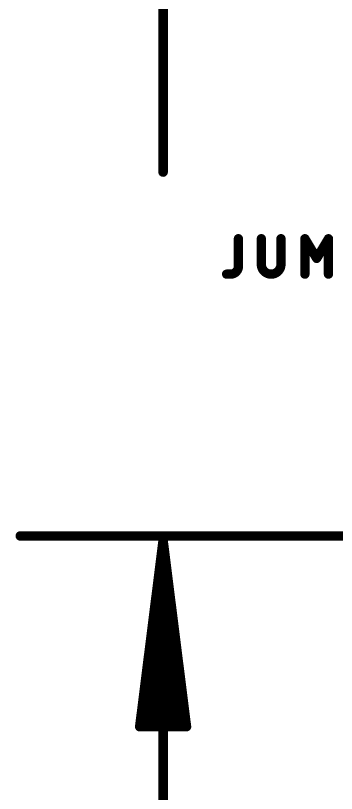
# Model space of a CAD drawing. Extents: x -28.7 to 57.9, y -15.3 to 34.1.
# Drawn here: x -4.56 to -0.17, y 9.19 to 19.79 of the extents above; entities that cross this region are included whole.
import ezdxf

# ---------------------------------------------------------------- set-up
doc = ezdxf.new("R2010")
doc.units = 0
doc.layers.add('27', color=253, linetype='CONTINUOUS')
doc.layers.add('47', color=253, linetype='CONTINUOUS')

msp = doc.modelspace()

# ---------------------------------------------------------------- linework, layer by layer
at = {"layer": '27'}
for points, const_width in [([(-1.4801, 16.7513, 1), (-1.5436, 16.7513)], 0.0635), ([(-1.167, 16.7513, 1), (-1.2305, 16.7513)], 0.0635), ([(-0.8989, 16.7513, 1), (-0.9624, 16.7513)], 0.0635), ([(-0.5765, 16.7676, 1), (-0.631, 16.735)], 0.0635), ([(-0.572, 16.7513, 1), (-0.6355, 16.7513)], 0.0635), ([(-0.2503, 16.7513, 1), (-0.3138, 16.7513)], 0.0635), ([(-0.2548, 16.735, 1), (-0.3093, 16.7676)], 0.0635), ([(-1.6191, 16.2687, 0.4142), (-1.5118, 16.3759)], 0.127), ([(-1.4801, 16.3759, 1), (-1.5436, 16.3759)], 0.0635), ([(-1.1987, 16.4028, 1), (-0.9306, 16.4028)], 0.127), ([(-1.167, 16.4028, 1), (-1.2305, 16.4028)], 0.0635), ([(-0.8989, 16.4028, 1), (-0.9624, 16.4028)], 0.0635), ([(-0.4701, 16.4995, 1), (-0.4157, 16.4669)], 0.0635), ([(-0.4701, 16.4669, 1), (-0.4157, 16.4995)], 0.0635), ([(-1.6727, 16.3004, 1), (-1.6727, 16.237)], 0.0635), ([(-1.6191, 16.3004, 1), (-1.6191, 16.237)], 0.0635), ([(-1.6191, 16.237, 1), (-1.6191, 16.3004)], 0.0635), ([(-1.5436, 16.3759, 1), (-1.4801, 16.3759)], 0.0635), ([(-1.2305, 16.4028, 1), (-1.167, 16.4028)], 0.0635), ([(-0.9624, 16.4028, 1), (-0.8989, 16.4028)], 0.0635), ([(-0.6355, 16.2687, 1), (-0.572, 16.2687)], 0.0635), ([(-0.3138, 16.2687, 1), (-0.2503, 16.2687)], 0.0635)]:
    msp.add_lwpolyline(points, format="xyb", dxfattribs=dict(at, const_width=const_width))
at = {"layer": '27', "const_width": 0.127}
for points in [[(-1.5118, 16.7513), (-1.5118, 16.3759)], [(-1.1987, 16.7513), (-1.1987, 16.4028)], [(-0.9306, 16.4028), (-0.9306, 16.7513)], [(-0.6038, 16.2687), (-0.6038, 16.7513)], [(-0.6038, 16.7513), (-0.4429, 16.4832)], [(-0.4429, 16.4832), (-0.282, 16.7513)], [(-0.282, 16.7513), (-0.282, 16.2687)], [(-1.6191, 16.2687), (-1.6727, 16.2687)]]:
    msp.add_lwpolyline(points, dxfattribs=at)
at = {"layer": '47', "const_width": 0.13}
for points in [[(-2.54, 22.795), (-2.54, 17.66)], [(5.08, 12.7), (-4.49, 12.7)], [(-2.54, 12.635), (-2.8592, 10.1)], [(-2.54, 12.635), (-2.8, 10.1)], [(-2.54, 12.635), (-2.67, 10.1)], [(-2.54, 12.635), (-2.54, 0.065)], [(-2.2208, 10.1), (-2.54, 12.635)], [(-2.41, 10.1), (-2.54, 12.635)], [(-2.28, 10.1), (-2.54, 12.635)], [(-2.8592, 10.1), (-2.2208, 10.1)]]:
    msp.add_lwpolyline(points, dxfattribs=at)
at = {"layer": '47', "const_width": 0.065}
for points in [[(-2.5725, 17.66, 1), (-2.5075, 17.66)], [(-4.49, 12.7325, 1), (-4.49, 12.6675)], [(-2.5075, 12.635, 1), (-2.5725, 12.635)], [(-2.5078, 12.6391, 1), (-2.5722, 12.6309)], [(-2.5075, 12.6333, 1), (-2.5725, 12.6367)], [(-2.5075, 12.6367, 1), (-2.5725, 12.6333)], [(-2.5077, 12.6383, 1), (-2.5723, 12.6317)], [(-2.5077, 12.6317, 1), (-2.5723, 12.6383)], [(-2.5078, 12.6309, 1), (-2.5722, 12.6391)], [(-2.8915, 10.1041, 1), (-2.827, 10.0959)], [(-2.8592, 10.1325, 1), (-2.8592, 10.0675)], [(-2.8323, 10.1033, 1), (-2.7677, 10.0967)], [(-2.7025, 10.1017, 1), (-2.6375, 10.0983)], [(-2.4425, 10.0983, 1), (-2.3775, 10.1017)], [(-2.3123, 10.0967, 1), (-2.2477, 10.1033)], [(-2.253, 10.0959, 1), (-2.1885, 10.1041)], [(-2.2208, 10.0675, 1), (-2.2208, 10.1325)]]:
    msp.add_lwpolyline(points, format="xyb", dxfattribs=at)

doc.saveas('drawing.dxf')
